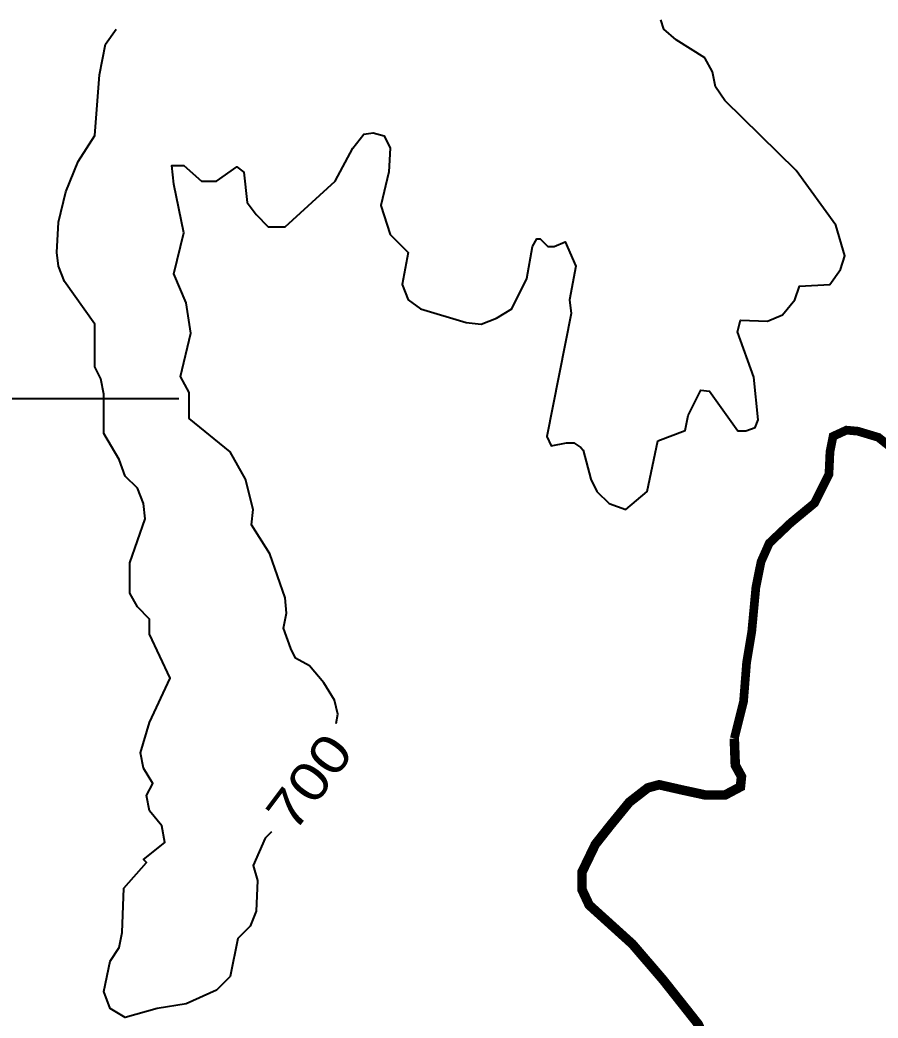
# Model space of a CAD drawing. Header units: inches. Extents: x -43639 to 75791, y -33466 to 47612.
# Drawn here: x -7553 to 19515, y 14263 to 45767 of the extents above; entities that cross this region are included whole.
import ezdxf

# ---------------------------------------------------------------- set-up
doc = ezdxf.new("R2010")
doc.units = ezdxf.units.IN
doc.header["$LTSCALE"] = 8
doc.header["$MEASUREMENT"] = 0
doc.linetypes.add('DIVIDE3', pattern=[0.75, 0.25, -0.125, 0, -0.125, 0, -0.125, 0, -0.125])
for name, color, linetype in [('JRWIENEN', 1, 'CONTINUOUS'), ('TOPO100', 14, 'CONTINUOUS'), ('TOPOCREEK', 5, 'CONTINUOUS')]:
    doc.layers.add(name, color=color, linetype=linetype)
doc.styles.get("Standard").update_dxf_attribs({"font": 'txt', "height": 0.2})

# ---------------------------------------------------------------- blocks, each defined once
blk = doc.blocks.new('901')
at = {"layer": 'TOPO100', "linetype": 'Continuous'}
for points in [[(2422, 23559), (2472, 23854), (2373, 24297), (2028, 24839), (1585, 25380), (1142, 25627), (995, 25922), (761, 26567), (857, 27047), (809, 27527), (329, 28919), (-247, 29831), (-199, 30311), (-439, 31271), (-919, 32135), (-2215, 33191), (-2215, 34007), (-2489, 34511), (-2167, 35879), (-2311, 36839), (-2695, 37751), (-2388, 39047), (-2695, 40583), (-2764, 41177), (-2380, 41177), (-1831, 40679), (-1351, 40679), (-715, 41127), (-487, 40967), (-391, 40007), (-103, 39623), (281, 39239), (809, 39239), (2393, 40679), (2949, 41716), (3294, 42158), (3589, 42207), (3933, 42110), (4130, 41716), (4081, 40976), (3833, 39911), (4121, 38999), (4697, 38423), (4505, 37415), (4697, 36935), (5081, 36647), (6521, 36215), (7001, 36167), (7481, 36359), (7961, 36647), (7961, 36647), (8441, 37607), (8610, 38613), (8757, 38859), (8857, 38859), (9102, 38613), (9299, 38613), (9641, 38759), (9977, 37991), (9785, 36935), (9833, 36503), (9065, 32615), (9209, 32327), (9689, 32423), (9918, 32414), (10141, 32273), (10217, 32183), (10457, 31271), (10649, 30887), (11033, 30503), (11561, 30311), (12233, 30887), (12569, 32482), (13433, 32807), (13529, 33287), (13923, 34077), (14201, 34055), (15098, 32801), (15344, 32801), (15640, 32899), (15737, 33146), (15593, 34487), (15087, 35920), (15178, 36286), (16025, 36263), (16505, 36455), (16889, 36935), (17033, 37367), (17993, 37415), (18329, 37895), (18473, 38327), (18185, 39287), (16937, 41015), (14681, 43223), (14393, 43655), (14297, 44135), (14057, 44567), (13145, 45143), (12761, 45479), (12665, 45767)], [(377, 20135), (185, 19943), (-199, 19079), (-55, 18599), (-103, 17639), (-295, 17159), (-679, 16775), (-919, 15575), (-1351, 15143), (-2311, 14711), (-3223, 14567), (-4231, 14279), (-4711, 14567), (-4903, 15095), (-4711, 16055), (-4423, 16487), (-4327, 16967), (-4279, 18359), (-3559, 19175), (-3655, 19271), (-2983, 19799), (-3079, 20327), (-3463, 20807), (-3559, 21287), (-3367, 21671), (-3655, 22151), (-3751, 22631), (-3463, 23591), (-2813, 24989), (-3463, 26375), (-3463, 26855), (-3847, 27239), (-4087, 27671), (-4087, 28631), (-3607, 30023), (-3655, 30503), (-3847, 30983), (-4231, 31367), (-4423, 31895), (-4903, 32711), (-4903, 33959), (-4999, 34439), (-5191, 34823), (-5191, 36167), (-6151, 37511), (-6343, 37991), (-6391, 38423), (-6343, 39383), (-6103, 40343), (-5719, 41303), (-5719, 41303), (-5191, 42119), (-5047, 44039), (-4855, 44999), (-4519, 45479)]]:
    blk.add_lwpolyline(points, dxfattribs=at)

msp = doc.modelspace()

# ---------------------------------------------------------------- linework, layer by layer
at = {"layer": 'JRWIENEN'}
msp.add_line((-12016, 33815), (-2545, 33815), dxfattribs=at)
at = {"layer": 'TOPO100', "linetype": 'Continuous'}
for points in [[(2422, 23559), (2472, 23854), (2373, 24297), (2028, 24839), (1585, 25380), (1142, 25627), (995, 25922), (761, 26567), (857, 27047), (809, 27527), (329, 28919), (-247, 29831), (-199, 30311), (-439, 31271), (-919, 32135), (-2215, 33191), (-2215, 34007), (-2489, 34511), (-2167, 35879), (-2311, 36839), (-2695, 37751), (-2388, 39047), (-2695, 40583), (-2764, 41177), (-2380, 41177), (-1831, 40679), (-1351, 40679), (-715, 41127), (-487, 40967), (-391, 40007), (-103, 39623), (281, 39239), (809, 39239), (2393, 40679), (2949, 41716), (3294, 42158), (3589, 42207), (3933, 42110), (4130, 41716), (4081, 40976), (3833, 39911), (4121, 38999), (4697, 38423), (4505, 37415), (4697, 36935), (5081, 36647), (6521, 36215), (7001, 36167), (7481, 36359), (7961, 36647), (7961, 36647), (8441, 37607), (8610, 38613), (8757, 38859), (8857, 38859), (9102, 38613), (9299, 38613), (9641, 38759), (9977, 37991), (9785, 36935), (9833, 36503), (9065, 32615), (9209, 32327), (9689, 32423), (9918, 32414), (10141, 32273), (10217, 32183), (10457, 31271), (10649, 30887), (11033, 30503), (11561, 30311), (12233, 30887), (12569, 32482), (13433, 32807), (13529, 33287), (13923, 34077), (14201, 34055), (15098, 32801), (15344, 32801), (15640, 32899), (15737, 33146), (15593, 34487), (15087, 35920), (15178, 36286), (16025, 36263), (16505, 36455), (16889, 36935), (17033, 37367), (17993, 37415), (18329, 37895), (18473, 38327), (18185, 39287), (16937, 41015), (14681, 43223), (14393, 43655), (14297, 44135), (14057, 44567), (13145, 45143), (12761, 45479), (12665, 45767)], [(2422, 23559), (2472, 23854), (2373, 24297), (2028, 24839), (1585, 25380), (1142, 25627), (995, 25922), (761, 26567), (857, 27047), (809, 27527), (329, 28919), (-247, 29831), (-199, 30311), (-439, 31271), (-919, 32135), (-2215, 33191), (-2215, 34007), (-2489, 34511), (-2167, 35879), (-2311, 36839), (-2695, 37751), (-2388, 39047), (-2695, 40583), (-2764, 41177), (-2380, 41177), (-1831, 40679), (-1351, 40679), (-715, 41127), (-487, 40967), (-391, 40007), (-103, 39623), (281, 39239), (809, 39239), (2393, 40679), (2949, 41716), (3294, 42158), (3589, 42207), (3933, 42110), (4130, 41716), (4081, 40976), (3833, 39911), (4121, 38999), (4697, 38423), (4505, 37415), (4697, 36935), (5081, 36647), (6521, 36215), (7001, 36167), (7481, 36359), (7961, 36647), (7961, 36647), (8441, 37607), (8610, 38613), (8757, 38859), (8857, 38859), (9102, 38613), (9299, 38613), (9641, 38759), (9977, 37991), (9785, 36935), (9833, 36503), (9065, 32615), (9209, 32327), (9689, 32423), (9918, 32414), (10141, 32273), (10217, 32183), (10457, 31271), (10649, 30887), (11033, 30503), (11561, 30311), (12233, 30887), (12569, 32482), (13433, 32807), (13529, 33287), (13923, 34077), (14201, 34055), (15098, 32801), (15344, 32801), (15640, 32899), (15737, 33146), (15593, 34487), (15087, 35920), (15178, 36286), (16025, 36263), (16505, 36455), (16889, 36935), (17033, 37367), (17993, 37415), (18329, 37895), (18473, 38327), (18185, 39287), (16937, 41015), (14681, 43223), (14393, 43655), (14297, 44135), (14057, 44567), (13145, 45143), (12761, 45479), (12665, 45767)], [(377, 20135), (185, 19943), (-199, 19079), (-55, 18599), (-103, 17639), (-295, 17159), (-679, 16775), (-919, 15575), (-1351, 15143), (-2311, 14711), (-3223, 14567), (-4231, 14279), (-4711, 14567), (-4903, 15095), (-4711, 16055), (-4423, 16487), (-4327, 16967), (-4279, 18359), (-3559, 19175), (-3655, 19271), (-2983, 19799), (-3079, 20327), (-3463, 20807), (-3559, 21287), (-3367, 21671), (-3655, 22151), (-3751, 22631), (-3463, 23591), (-2813, 24989), (-3463, 26375), (-3463, 26855), (-3847, 27239), (-4087, 27671), (-4087, 28631), (-3607, 30023), (-3655, 30503), (-3847, 30983), (-4231, 31367), (-4423, 31895), (-4903, 32711), (-4903, 33959), (-4999, 34439), (-5191, 34823), (-5191, 36167), (-6151, 37511), (-6343, 37991), (-6391, 38423), (-6343, 39383), (-6103, 40343), (-5719, 41303), (-5719, 41303), (-5191, 42119), (-5047, 44039), (-4855, 44999), (-4519, 45479)]]:
    msp.add_lwpolyline(points, dxfattribs=at)
at = {"layer": 'TOPOCREEK', "linetype": 'DIVIDE3', "const_width": 275}
msp.add_lwpolyline([(14981, 23086), (15273, 24254), (15370, 25487), (15532, 26460), (15662, 27855), (15825, 28667), (16084, 29251), (16766, 29899), (17513, 30516), (17967, 31424), (18000, 32138), (18097, 32625), (18519, 32819), (18877, 32787), (19526, 32592), (20013, 32203), (20630, 31781), (21117, 31619), (21409, 31976), (22058, 32722), (22675, 34117), (23357, 34831)], dxfattribs=at)
at = {"layer": 'TOPOCREEK', "const_width": 300}
msp.add_lwpolyline([(14851, 10952), (14656, 12217), (13844, 14066), (12740, 15462), (11766, 16597), (10403, 17830), (10176, 18317), (10176, 18868), (10598, 19744), (11085, 20361), (11669, 21075), (12253, 21529), (12611, 21626), (13325, 21464), (14071, 21302), (14688, 21302), (15175, 21561), (15208, 21886), (15013, 22243), (14981, 23086)], dxfattribs=at)

# ---------------------------------------------------------------- block references
at = {"layer": 'TOPOCREEK'}
msp.add_blockref('901', (0, 0), dxfattribs=at)

# ---------------------------------------------------------------- texts
at = {"layer": 'TOPO100', "width": 1.2}
msp.add_text('700', height=1200, rotation=53.1301, dxfattribs=at).set_placement((1091, 20076))

doc.saveas('drawing.dxf')
